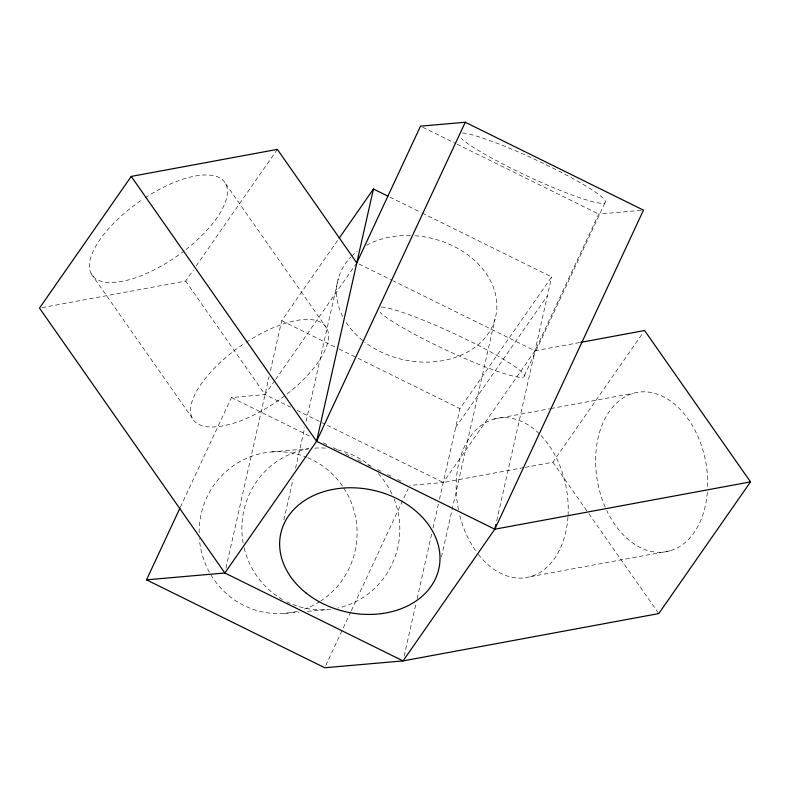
<?xml version="1.0" encoding="UTF-8"?>
<svg xmlns="http://www.w3.org/2000/svg" width="790" height="790" viewBox="0 0 790 790"><rect width="100%" height="100%" fill="white"/><g stroke="black" fill="none" stroke-linecap="round" stroke-linejoin="round"><path stroke-width="0.59" stroke-dasharray="3.95 2.96" d="M225.93 568.198L269.084 376.712M270.427 370.747L281.704 320.691L337.725 240.269M283.906 519.958L293.11 479.105M295.549 468.292L304.752 427.449M306.105 421.445L338.327 278.475M404.144 656.115L416.014 603.432M417.09 598.642L431.666 533.981M433.009 527.996L438.411 504.05M439.487 499.26L459.918 408.598L551.657 276.915L422.146 213.033M441.422 557.019L495.034 319.13M496.683 520.837L551.657 276.915M180.397 507.14L231.48 397.528L265.055 394.585L290.513 407.146M325.766 665.516L350.79 611.825M351.313 610.71L408.134 488.793M641.065 210.367L598.721 214.07L534.998 350.809L443.269 482.493L409.694 485.435M524.382 375.754L605.486 201.717M41.919 307.666L185.62 281.062L193.323 270.012M196.118 265.993L277.349 149.379M274.861 380.513L265.055 394.585L185.62 281.062M275.552 379.506L356.083 263.909M455.652 427.518L547.391 295.835M525.153 467.344L552.852 462.219L643.188 332.541M579.554 342.564L534.998 350.809L393.311 280.924M493.859 419.095L549.643 408.776M550.857 408.549L633.333 393.282M523.948 467.562L443.269 482.493L325.934 424.615M530.544 576.641L670.019 550.827M271.898 451.9L308.515 448.7M284.311 613.376L298.966 612.092M307.507 611.351L327.04 609.643M422.729 127.259L455.929 143.632M457.045 144.185L598.721 214.07M390.043 197.194L421.04 212.48M358.996 263.998L392.205 280.371M281.704 320.691L338.1 348.509M339.206 349.052L356.892 357.781M357.998 358.324L459.918 408.598M297.149 410.425L324.828 424.072M231.48 397.528L311.181 436.84M323.357 442.844L328.887 445.57M333.321 447.762L338.851 450.488M345.497 453.766L352.133 457.045M357.673 459.77L362.097 461.953M367.626 464.688L372.06 466.87M377.59 469.596L380.908 471.235M387.554 474.514L390.872 476.153M397.518 479.431L403.048 482.157M552.852 462.219L588.155 512.67M588.866 513.678L658.771 613.583M225.703 183.853L326.803 328.334M91.146 273.636L192.256 418.127M415.125 235.746A80.975 62.301 12.7 0 1 492.17 326.744A80.975 62.301 12.7 0 1 364.625 342.021M362.788 340.579A80.975 62.301 12.7 0 1 345.744 321.797M342.741 316.533A80.975 62.301 12.7 0 1 350.79 257.066M351.668 256.177A80.975 62.301 12.7 0 1 357.317 251.2M366.491 245.246A80.975 62.301 12.7 0 1 410.365 235.509M707.366 492.259A80.975 54.994 79.5 0 1 666.296 551.697A80.975 54.994 79.5 0 1 606.76 510.538M605.268 507.259A80.975 54.994 79.5 0 1 636.631 392.492A80.975 54.994 79.5 0 1 707.652 487.41M567.971 516.867A80.975 54.994 79.5 0 1 533.862 575.505A80.975 54.994 79.5 0 1 476.992 552.605M475.501 550.541A80.975 54.994 79.5 0 1 459.523 514.409M458.496 509.787A80.975 54.994 79.5 0 1 477.407 428.575A80.975 54.994 79.5 0 1 540.123 434.599M540.962 435.468A80.975 54.994 79.5 0 1 568.05 515.653M145.103 197.786A80.975 33.121 -35 0 1 224.419 181.838A80.975 33.121 -35 0 1 185.275 250.084M184.337 250.805A80.975 33.121 -35 0 1 92.598 275.858A80.975 33.121 -35 0 1 143.039 199.149M246.203 342.277A80.975 33.121 -35 0 1 325.055 350.138A80.975 33.121 -35 0 1 208.481 426.876A80.975 33.121 -35 0 1 244.14 343.63M462.545 132.997A80.975 9.154 25 0 1 576.67 180.643A80.975 9.154 25 0 1 573.352 195.476A80.975 9.154 25 0 1 461.311 138.487M381.432 307.034A80.975 9.154 25 0 1 495.557 354.68A80.975 9.154 25 0 1 492.249 369.503A80.975 9.154 25 0 1 380.207 312.524M297.514 611.203A80.975 78.96 85 0 1 199.376 538.652M199.129 532.786A80.975 78.96 85 0 1 306.52 457.232M307.656 457.696A80.975 78.96 85 0 1 343.176 487.065M343.818 488.032A80.975 78.96 85 0 1 320.839 600.913M319.812 601.575A80.975 78.96 85 0 1 304.476 609.07M330.645 609.278A80.975 78.96 85 0 1 286.849 601.832M282.543 599.541A80.975 78.96 85 0 1 244.1 547.707M243.142 543.076A80.975 78.96 85 0 1 308.604 448.858M314.627 448.167A80.975 78.96 85 0 1 325.559 448.108M337.577 449.856A80.975 78.96 85 0 1 370.253 465.972M378.272 473.595A80.975 78.96 85 0 1 392.205 494.579M394.062 498.915A80.975 78.96 85 0 1 337.863 608.033"/><path stroke-width="1.19" d="M179.873 508.256L146.515 579.84L224.844 572.987L316.583 441.304L373.443 189.008L387.831 196.108M495.063 528.016L495.873 524.422M580.759 342.347L644.591 330.526L750.5 481.89L494.797 529.211L316.583 441.304L465.271 122.252L643.485 210.16L494.797 529.211L403.058 660.904L324.729 667.748L146.515 579.84M465.271 122.252L420.507 126.163L356.784 262.902L277.349 149.379L131.229 176.417L39.5 308.11L224.844 572.987L403.058 660.904L658.771 613.583L750.5 481.89M339.127 238.264L373.443 189.008M131.229 176.417L316.583 441.304M305.928 592.885A80.975 62.301 12.7 0 0 438.174 571.437A80.975 62.301 12.7 0 0 335.365 488.99A80.975 62.301 12.7 0 0 305.928 592.885"/></g></svg>
